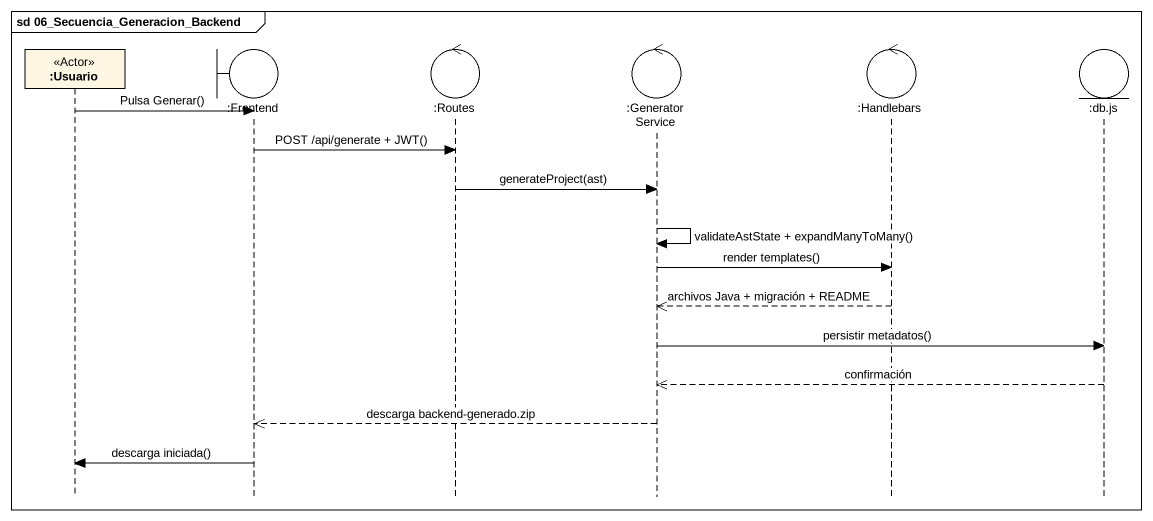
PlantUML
@startuml
mainframe sd 06_Secuencia_Generacion_Backend
hide footbox
participant ":Usuario" as Usuario <<Actor>>
boundary ":Frontend" as Frontend
control ":Routes" as Routes
control ":GeneratorService" as GeneratorService
control ":Handlebars" as Handlebars
entity ":db.js" as db_js

Usuario -> Frontend : Pulsa Generar()
Frontend -> Routes : POST /api/generate + JWT()
Routes -> GeneratorService : generateProject(ast)
GeneratorService -> GeneratorService : validateAstState + expandManyToMany()
GeneratorService -> Handlebars : render templates()
Handlebars -->> GeneratorService : archivos Java + migración + README
GeneratorService -> db_js : persistir metadatos()
db_js -->> GeneratorService : confirmación
GeneratorService -->> Frontend : descarga backend-generado.zip
Frontend -> Usuario : descarga iniciada()
@enduml
